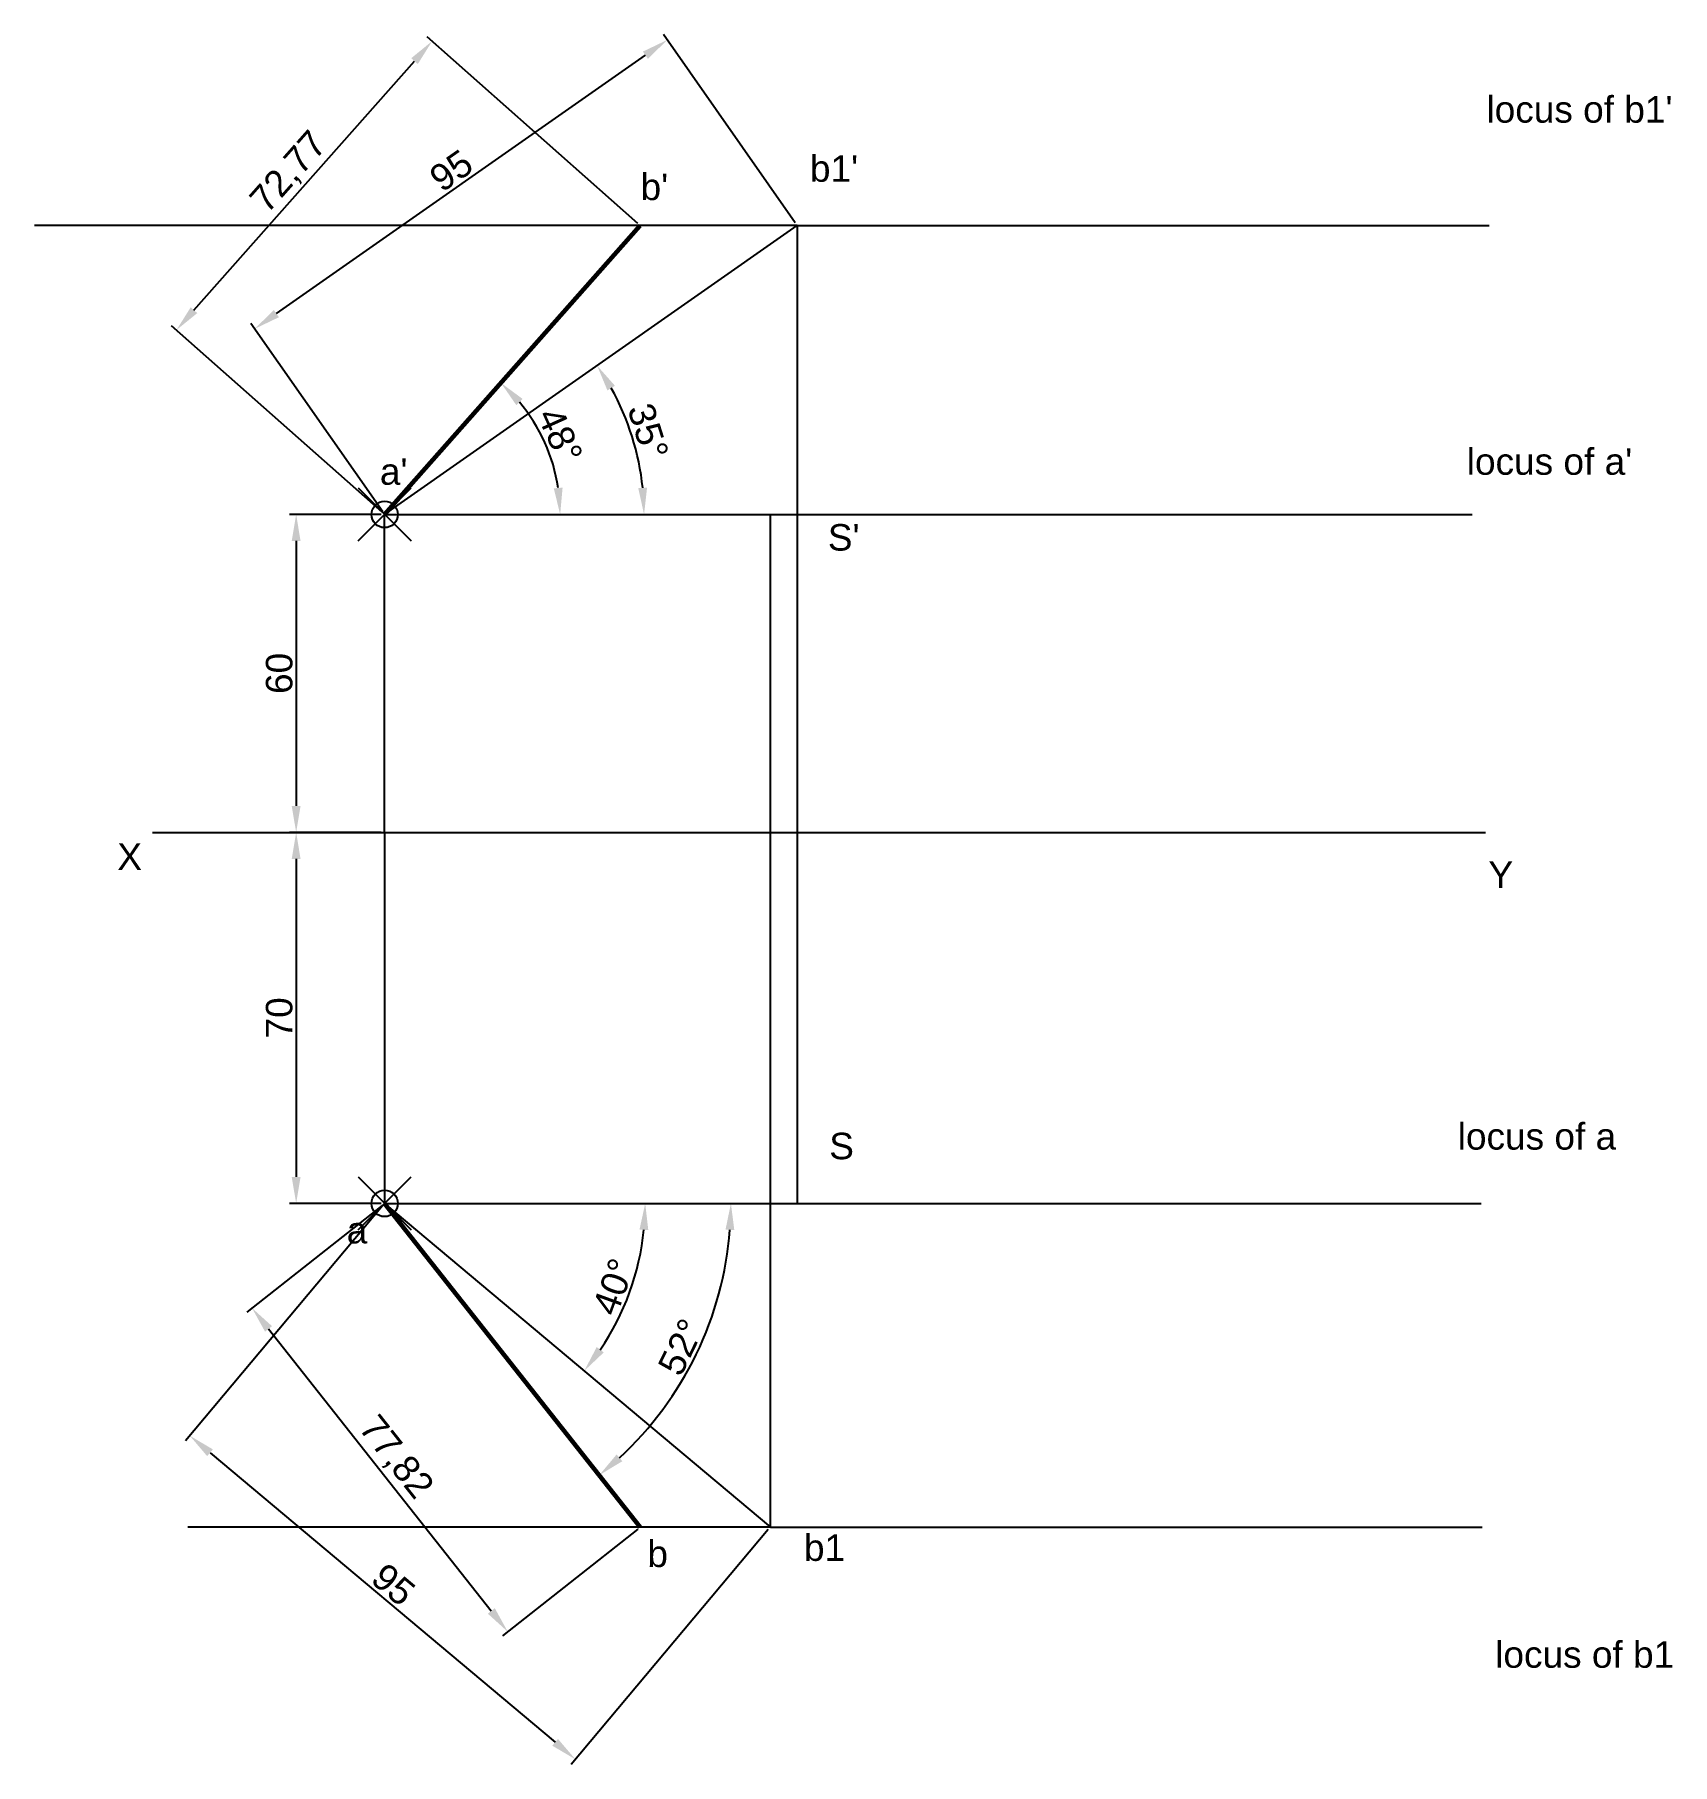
# Model space of a CAD drawing. Header units: millimetres. Extents: x 28 to 337, y -26 to 300.
import ezdxf

# ---------------------------------------------------------------- set-up
doc = ezdxf.new("R2010")
doc.units = ezdxf.units.MM
doc.header["$PDMODE"] = 35
doc.header["$PDSIZE"] = 5
doc.styles.get("Standard").update_dxf_attribs({"font": 'arial.ttf'})
doc.dimstyles.new('ISO-25', dxfattribs={"dimtxt": 5, "dimasz": 5, "dimexe": 1.25, "dimexo": 0.625, "dimtad": 1, "dimtxsty": 'Standard', "dimcen": 2.5, "dimadec": 0, "dimazin": 0, "dimtfac": 1, "dimtmove": 0, "dimatfit": 3, "dimfxl": 1, "dimarcsym": 0})

# ---------------------------------------------------------------- blocks, each defined once
blk = doc.blocks.new('*D1')
at = {"color": 0, "lineweight": -2, "transparency": 16777216}
for p, q in [((93.49, 209.79), (76.17, 209.79)), ((77.42, 204.79), (77.42, 154.79)), ((93.49, 149.79), (76.17, 149.79))]:
    blk.add_line(p, q, dxfattribs=at)
at = {"color": 0, "transparency": 16777216}
for points in [[(76.58, 204.79), (78.25, 204.79), (77.42, 209.79)], [(76.58, 154.79), (78.25, 154.79), (77.42, 149.79)]]:
    blk.add_solid(points, dxfattribs=at)
at = {"layer": 'Defpoints', "color": 0, "transparency": 16777216}
for p in [(94.12, 209.79), (77.42, 149.79), (94.12, 149.79)]:
    blk.add_point(p, dxfattribs=at)
at = {"color": 0, "transparency": 16777216, "insert": (74.24, 179.79), "char_height": 5, "attachment_point": 5, "rotation": 90}
blk.add_mtext('60', dxfattribs=at)
blk = doc.blocks.new('*D2')
at = {"color": 0, "lineweight": -2, "transparency": 16777216}
for p, q in [((93.49, 149.79), (76.17, 149.79)), ((77.42, 144.79), (77.42, 84.79)), ((93.49, 79.79), (76.17, 79.79))]:
    blk.add_line(p, q, dxfattribs=at)
at = {"color": 0, "transparency": 16777216}
for points in [[(76.58, 144.79), (78.25, 144.79), (77.42, 149.79)], [(76.58, 84.79), (78.25, 84.79), (77.42, 79.79)]]:
    blk.add_solid(points, dxfattribs=at)
at = {"layer": 'Defpoints', "color": 0, "transparency": 16777216}
for p in [(94.12, 149.79), (77.42, 79.79), (94.12, 79.79)]:
    blk.add_point(p, dxfattribs=at)
at = {"color": 0, "transparency": 16777216, "insert": (74.24, 114.79), "char_height": 5, "attachment_point": 5, "rotation": 90}
blk.add_mtext('70', dxfattribs=at)
blk = doc.blocks.new('*D3')
at = {"color": 0, "lineweight": -2, "transparency": 16777216}
for p, q in [((171.58, 264.79), (146.7, 300.33)), ((73.69, 247.68), (143.32, 296.43)), ((93.76, 210.3), (68.88, 245.84))]:
    blk.add_line(p, q, dxfattribs=at)
at = {"color": 0, "transparency": 16777216}
for points in [[(142.84, 297.12), (143.8, 295.75), (147.41, 299.3)], [(73.21, 248.36), (74.17, 247), (69.6, 244.81)]]:
    blk.add_solid(points, dxfattribs=at)
at = {"layer": 'Defpoints', "color": 0, "transparency": 16777216}
for p in [(147.41, 299.3), (171.94, 264.28), (94.12, 209.79)]:
    blk.add_point(p, dxfattribs=at)
at = {"color": 0, "transparency": 16777216, "insert": (106.68, 274.66), "char_height": 5, "attachment_point": 5, "rotation": 35}
blk.add_mtext('95', dxfattribs=at)
blk = doc.blocks.new('*D4')
at = {"color": 0, "lineweight": -2, "transparency": 16777216}
for p, q in [((93.72, 79.31), (56.53, 35)), ((61.17, 32.74), (126.28, -21.89)), ((166.49, 18.25), (129.31, -26.07))]:
    blk.add_line(p, q, dxfattribs=at)
at = {"color": 0, "transparency": 16777216}
for points in [[(61.7, 33.38), (60.63, 32.1), (57.34, 35.96)], [(126.82, -21.26), (125.74, -22.53), (130.11, -25.11)]]:
    blk.add_solid(points, dxfattribs=at)
at = {"layer": 'Defpoints', "color": 0, "transparency": 16777216}
for p in [(94.12, 79.79), (166.89, 18.73), (130.11, -25.11)]:
    blk.add_point(p, dxfattribs=at)
at = {"color": 0, "transparency": 16777216, "insert": (95.77, 7.86), "char_height": 5, "attachment_point": 5, "rotation": 320}
blk.add_mtext('95', dxfattribs=at)
blk = doc.blocks.new('*D5')
at = {"color": 0, "lineweight": -2, "transparency": 16777216}
blk.add_arc((94.12, 209.79), 48.94, 5.8565, 29.1435, dxfattribs=at)
at = {"color": 0, "transparency": 16777216}
for points in [[(136.15, 233.18), (137.57, 234.07), (134.21, 237.86)], [(143.63, 214.83), (141.97, 214.74), (143.06, 209.79)]]:
    blk.add_solid(points, dxfattribs=at)
at = {"layer": 'Defpoints', "color": 0, "transparency": 16777216}
for p in [(171.94, 264.28), (142.04, 219.69), (94.12, 209.79), (94.12, 209.79), (299.31, 209.79)]:
    blk.add_point(p, dxfattribs=at)
at = {"color": 0, "transparency": 16777216, "insert": (143.82, 225.46), "char_height": 5, "attachment_point": 5, "rotation": 287.5}
blk.add_mtext('35°', dxfattribs=at)
blk = doc.blocks.new('*D6')
at = {"color": 0, "lineweight": -2, "transparency": 16777216}
blk.add_arc((94.12, 79.79), 49.17, 325.8293, 354.1707, dxfattribs=at)
at = {"color": 0, "transparency": 16777216}
for points in [[(142.2, 74.84), (143.86, 74.75), (143.28, 79.79)], [(135.46, 51.67), (134.13, 52.68), (131.78, 48.19)]]:
    blk.add_solid(points, dxfattribs=at)
at = {"layer": 'Defpoints', "color": 0, "transparency": 16777216}
for p in [(94.12, 79.79), (94.12, 79.79), (301.01, 79.79), (138.05, 57.73), (166.89, 18.73)]:
    blk.add_point(p, dxfattribs=at)
at = {"color": 0, "transparency": 16777216, "insert": (137.33, 64.06), "char_height": 5, "attachment_point": 5, "rotation": 70}
blk.add_mtext('40°', dxfattribs=at)
blk = doc.blocks.new('*D7')
at = {"color": 0, "lineweight": -2, "transparency": 16777216}
for p, q in [((141.89, 264.69), (102.13, 299.89)), ((58.14, 248.32), (99.75, 295.32)), ((93.65, 210.21), (53.89, 245.4))]:
    blk.add_line(p, q, dxfattribs=at)
at = {"color": 0, "transparency": 16777216}
for points in [[(99.13, 295.87), (100.37, 294.77), (103.06, 299.07)], [(57.52, 248.87), (58.76, 247.77), (54.83, 244.58)]]:
    blk.add_solid(points, dxfattribs=at)
at = {"layer": 'Defpoints', "color": 0, "transparency": 16777216}
for p in [(103.06, 299.07), (142.36, 264.28), (94.12, 209.79)]:
    blk.add_point(p, dxfattribs=at)
at = {"color": 0, "transparency": 16777216, "insert": (76.23, 274.23), "char_height": 5, "attachment_point": 5, "rotation": 48.4823}
blk.add_mtext('72,77', dxfattribs=at)
blk = doc.blocks.new('*D8')
at = {"color": 0, "lineweight": -2, "transparency": 16777216}
blk.add_arc((94.12, 209.79), 33.12, 8.659, 39.8233, dxfattribs=at)
at = {"color": 0, "transparency": 16777216}
for points in [[(118.95, 230.42), (120.15, 231.58), (116.07, 234.59)], [(127.69, 214.84), (126.03, 214.71), (127.23, 209.79)]]:
    blk.add_solid(points, dxfattribs=at)
at = {"layer": 'Defpoints', "color": 0, "transparency": 16777216}
for p in [(142.36, 264.28), (125.92, 219.01), (94.12, 209.79), (94.12, 209.79), (299.31, 209.79)]:
    blk.add_point(p, dxfattribs=at)
at = {"color": 0, "transparency": 16777216, "insert": (127.21, 224.69), "char_height": 5, "attachment_point": 5, "rotation": 294.2411}
blk.add_mtext('48°', dxfattribs=at)
blk = doc.blocks.new('*D9')
at = {"color": 0, "lineweight": -2, "transparency": 16777216}
for p, q in [((93.63, 79.4), (68.12, 59.26)), ((72.2, 56.11), (114.24, 2.89)), ((141.87, 18.34), (116.36, -1.81))]:
    blk.add_line(p, q, dxfattribs=at)
at = {"color": 0, "transparency": 16777216}
for points in [[(72.86, 56.63), (71.55, 55.59), (69.1, 60.03)], [(114.9, 3.41), (113.59, 2.37), (117.34, -1.03)]]:
    blk.add_solid(points, dxfattribs=at)
at = {"layer": 'Defpoints', "color": 0, "transparency": 16777216}
for p in [(94.12, 79.79), (142.36, 18.73), (117.34, -1.03)]:
    blk.add_point(p, dxfattribs=at)
at = {"color": 0, "transparency": 16777216, "insert": (96.07, 31.75), "char_height": 5, "attachment_point": 5, "rotation": 308.3072}
blk.add_mtext('77,82', dxfattribs=at)
blk = doc.blocks.new('*D10')
at = {"color": 0, "lineweight": -2, "transparency": 16777216}
blk.add_arc((94.12, 79.79), 65.33, 312.6932, 355.614, dxfattribs=at)
at = {"color": 0, "transparency": 16777216}
for points in [[(158.43, 74.83), (160.09, 74.76), (159.45, 79.79)], [(138.96, 31.14), (137.88, 32.41), (134.62, 28.52)]]:
    blk.add_solid(points, dxfattribs=at)
at = {"layer": 'Defpoints', "color": 0, "transparency": 16777216}
for p in [(94.12, 79.79), (94.12, 79.79), (301.01, 79.79), (147.98, 42.82), (142.36, 18.73)]:
    blk.add_point(p, dxfattribs=at)
at = {"color": 0, "transparency": 16777216, "insert": (150.05, 52.69), "char_height": 5, "attachment_point": 5, "rotation": 64.1536}
blk.add_mtext('52°', dxfattribs=at)

msp = doc.modelspace()

# ---------------------------------------------------------------- linework, layer by layer
for p, q in [((171.937, 264.281), (28.068, 264.281)), ((94.117, 209.791), (171.937, 264.281)), ((171.937, 264.281), (302.504, 264.281)), ((171.937, 264.281), (171.937, 79.791)), ((94.117, 149.791), (94.117, 209.791)), ((94.117, 209.791), (299.31, 209.791)), ((166.891, 18.726), (166.891, 209.791)), ((50.311, 149.791), (301.811, 149.791)), ((94.117, 149.791), (94.117, 79.791)), ((94.117, 79.791), (301.014, 79.791)), ((94.117, 79.791), (166.891, 18.726)), ((166.891, 18.726), (56.985, 18.726)), ((166.891, 18.726), (301.221, 18.726))]:
    msp.add_line(p, q)
at = {"color": 240, "lineweight": 60, "true_color": 0xed1f24}
for p, q in [((94.117, 209.791), (142.356, 264.281)), ((94.117, 79.791), (142.356, 18.726))]:
    msp.add_line(p, q, dxfattribs=at)
for p in [(94.117, 209.791), (94.117, 79.791)]:
    msp.add_point(p)

# ---------------------------------------------------------------- texts
for s, p in [("locus of b1'", (302.004, 283.71)), ("b1'", (174.352, 272.559)), ("b'", (142.401, 269.102)), ("locus of a'", (298.287, 217.271)), ("a'", (93.213, 215.38)), ("S'", (177.737, 202.964)), ('X', (43.671, 142.71)), ('Y', (302.378, 139.306)), ('locus of a', (296.583, 89.938)), ('S', (178, 88.123)), ('a', (86.959, 72.234)), ('b', (143.687, 11.183)), ('b1', (173.229, 12.338)), ('locus of b1', (303.653, -7.829))]:
    msp.add_text(s, height=5).set_placement(p)

# ---------------------------------------------------------------- dimensions: what is measured, and where the dimension line sits
for p1, p2, distance, picture, middle in [((94.117, 209.791), (171.937, 264.281), 42.753, '*D3', (106.682, 274.66)), ((94.117, 209.791), (142.356, 264.281), 52.477, '*D7', (76.227, 274.226)), ((94.117, 79.791), (166.891, 18.726), -57.221, '*D4', (95.766, 7.859)), ((94.117, 79.791), (142.356, 18.726), -31.875, '*D9', (96.072, 31.75))]:
    dim = msp.add_aligned_dim(p1=p1, p2=p2, distance=distance, dimstyle='ISO-25')
    dim.commit()
    dim.dimension.update_dxf_attribs({"geometry": picture, "text_midpoint": middle})
for base, line1, line2, picture, middle in [((142.044, 219.687), ((94.117, 209.791), (299.31, 209.791)), ((94.117, 209.791), (171.937, 264.281)), '*D5', (143.823, 225.463)), ((125.925, 219.008), ((94.117, 209.791), (299.31, 209.791)), ((94.117, 209.791), (142.356, 264.281)), '*D8', (127.211, 224.692)), ((138.053, 57.725), ((94.117, 79.791), (166.891, 18.726)), ((94.117, 79.791), (301.014, 79.791)), '*D6', (137.332, 64.062)), ((147.984, 42.822), ((94.117, 79.791), (301.014, 79.791)), ((94.117, 79.791), (142.356, 18.726)), '*D10', (150.054, 52.694))]:
    dim = msp.add_angular_dim_2l(base=base, line1=line1, line2=line2, dimstyle='ISO-25')
    dim.commit()
    dim.dimension.update_dxf_attribs({"geometry": picture, "text_midpoint": middle})
for base, p1, p2, picture, middle in [((77.416, 149.791), (94.117, 209.791), (94.117, 149.791), '*D1', (74.238, 179.791)), ((77.416, 79.791), (94.117, 149.791), (94.117, 79.791), '*D2', (74.238, 114.791))]:
    dim = msp.add_linear_dim(base=base, p1=p1, p2=p2, angle=90, dimstyle='ISO-25')
    dim.commit()
    dim.dimension.update_dxf_attribs({"geometry": picture, "text_midpoint": middle})

doc.saveas('drawing.dxf')
